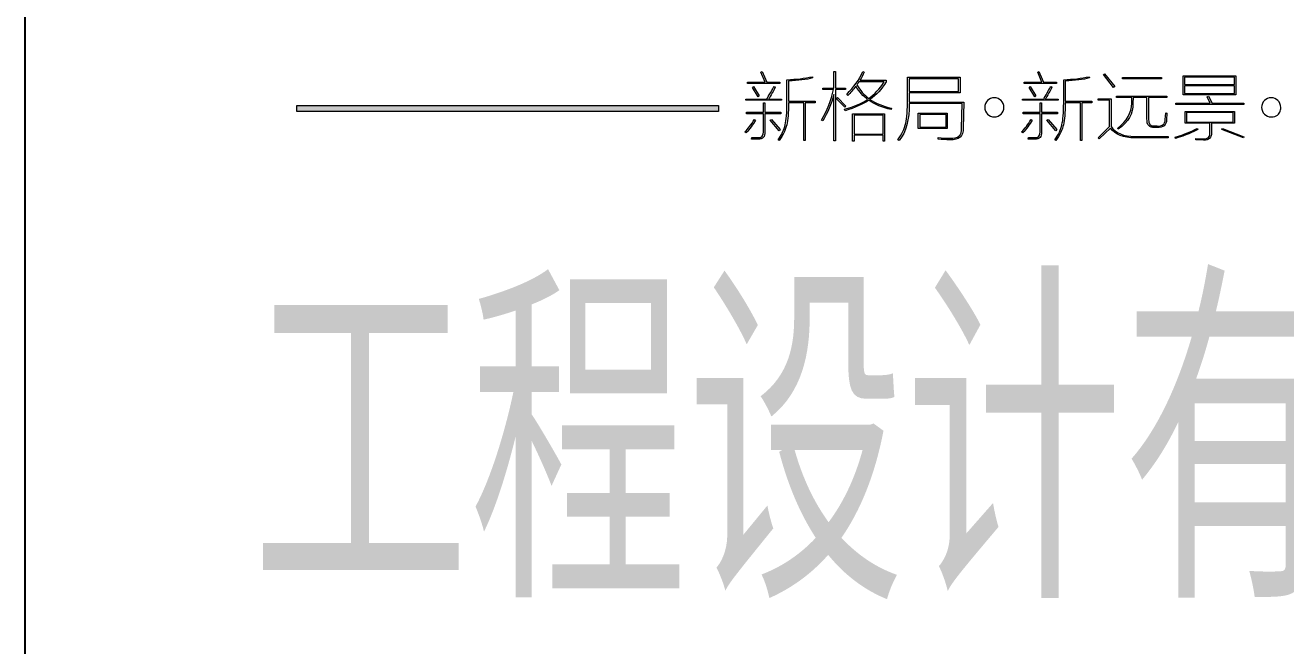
# Model space of a CAD drawing. Extents: x -191212 to 1245715665, y -234495 to 250873.
# Drawn here: x 207729 to 210097, y 196766 to 197932 of the extents above; entities that cross this region are included whole.
import ezdxf

# ---------------------------------------------------------------- set-up
doc = ezdxf.new("R2010")
doc.units = 0
doc.header["$LTSCALE"] = 500
doc.layers.get('0').update_dxf_attribs({"linetype": 'CONTINUOUS'})
doc.layers.add('图层 1', color=7, linetype='CONTINUOUS')
doc.styles.add('-黑体', font='simhei.ttf', dxfattribs={"width": 0.8})

# ---------------------------------------------------------------- blocks, each defined once
blk = doc.blocks.new('vdab')
blk.add_hatch(color=256).paths.add_polyline_path([(574192.6, -399769.4), (575777.4, -399769.4), (575777.4, -399790.9), (574192.6, -399790.9)])
at = {"lineweight": 9}
for p, q in [((575886.1, -399686.7), (575886.1, -399681.1)), ((575886.1, -399681.1), (575952.2, -399681.1)), ((575936.5, -399644), (575941, -399641.8)), ((575952.2, -399681.1), (575936.5, -399644)), ((575941, -399641.8), (575957.9, -399681.1)), ((575957.9, -399681.1), (576007.2, -399681.1)), ((576007.2, -399681.1), (576007.2, -399686.7)), ((576679, -399668.7), (576492.8, -399668.7)), ((576492.8, -399668.7), (576492.8, -399715.8)), ((576679, -399715.8), (576679, -399668.7)), ((576925.7, -399686.7), (576925.7, -399681.1)), ((576925.7, -399681.1), (576991.8, -399681.1)), ((576976.1, -399644), (576980.6, -399641.8)), ((576991.8, -399681.1), (576976.1, -399644)), ((576980.6, -399641.8), (576997.4, -399681.1)), ((576997.4, -399681.1), (577046.8, -399681.1)), ((577046.8, -399681.1), (577046.8, -399686.7)), ((577222.9, -399653), (577227.4, -399649.7)), ((577261, -399701.2), (577222.9, -399653)), ((577227.4, -399649.7), (577265.5, -399697.9)), ((577294.7, -399664.2), (577441.6, -399664.2)), ((577294.7, -399668.7), (577294.7, -399664.2)), ((577441.6, -399668.7), (577294.7, -399668.7)), ((577441.6, -399664.2), (577441.6, -399668.7)), ((577522.3, -399657.5), (577720.8, -399657.5)), ((577522.3, -399729.3), (577522.3, -399657.5)), ((577715.2, -399663.1), (577527.9, -399663.1)), ((577527.9, -399663.1), (577527.9, -399690)), ((577715.2, -399690), (577715.2, -399663.1)), ((577720.8, -399657.5), (577720.8, -399729.3)), ((576007.2, -399686.7), (575886.1, -399686.7)), ((575904, -399701.2), (575908.5, -399697.9)), ((575925.3, -399736), (575904, -399701.2)), ((575908.5, -399697.9), (575929.8, -399732.7)), ((576492.8, -399715.8), (576679, -399715.8)), ((577046.8, -399686.7), (576925.7, -399686.7)), ((576943.6, -399701.2), (576948.1, -399697.9)), ((576964.9, -399736), (576943.6, -399701.2)), ((576948.1, -399697.9), (576969.4, -399732.7)), ((577265.5, -399697.9), (577261, -399701.2)), ((577720.8, -399729.3), (577522.3, -399729.3)), ((577527.9, -399690), (577715.2, -399690)), ((577715.2, -399695.7), (577527.9, -399695.7)), ((577527.9, -399695.7), (577527.9, -399723.7)), ((577527.9, -399723.7), (577715.2, -399723.7)), ((577715.2, -399723.7), (577715.2, -399695.7)), ((575929.8, -399732.7), (575925.3, -399736)), ((576219.2, -399742.7), (576223.6, -399738.3)), ((576251.7, -399775.3), (576219.2, -399742.7)), ((576223.6, -399738.3), (576255.1, -399771.9)), ((576255.1, -399771.9), (576251.7, -399775.3)), ((576969.4, -399732.7), (576964.9, -399736)), ((577495.4, -399765.2), (577495.4, -399759.6)), ((577495.4, -399759.6), (577624.4, -399759.6)), ((577751.1, -399765.2), (577495.4, -399765.2)), ((577613.2, -399736), (577617.7, -399733.8)), ((577624.4, -399759.6), (577613.2, -399736)), ((577617.7, -399733.8), (577631.1, -399759.6)), ((577631.1, -399759.6), (577751.1, -399759.6)), ((577751.1, -399759.6), (577751.1, -399765.2)), ((575971.3, -399824.6), (575975.8, -399821.3)), ((576004.9, -399863.9), (575971.3, -399824.6)), ((575975.8, -399821.3), (576008.3, -399859.4)), ((576280.9, -399800), (576400.9, -399800)), ((576280.9, -399903.1), (576280.9, -399800)), ((576286.4, -399805.5), (576286.4, -399876.2)), ((576395.2, -399805.5), (576286.4, -399805.5)), ((576395.2, -399876.2), (576395.2, -399805.5)), ((576400.9, -399800), (576400.9, -399903.1)), ((576527.6, -399797.7), (576636.4, -399797.7)), ((576527.6, -399856), (576527.6, -399797.7)), ((576631.9, -399803.3), (576533.2, -399803.3)), ((576533.2, -399803.3), (576533.2, -399850.4)), ((576631.9, -399850.4), (576631.9, -399803.3)), ((576636.4, -399797.7), (576636.4, -399856)), ((577010.9, -399824.6), (577015.4, -399821.3)), ((577044.5, -399863.9), (577010.9, -399824.6)), ((577015.4, -399821.3), (577047.9, -399859.4)), ((577710.8, -399795.5), (577534.7, -399795.5)), ((577534.7, -399795.5), (577534.7, -399831.4)), ((577710.8, -399831.4), (577710.8, -399795.5)), ((576008.3, -399859.4), (576004.9, -399863.9)), ((576636.4, -399856), (576527.6, -399856)), ((576533.2, -399850.4), (576631.9, -399850.4)), ((577047.9, -399859.4), (577044.5, -399863.9)), ((577534.7, -399831.4), (577710.8, -399831.4)), ((577668.1, -399859.4), (577670.4, -399854.9)), ((577748.9, -399890.8), (577668.1, -399859.4)), ((577670.4, -399854.9), (577751.1, -399886.3)), ((576286.4, -399903.1), (576280.9, -399903.1)), ((576286.4, -399876.2), (576395.2, -399876.2)), ((576395.2, -399880.7), (576286.4, -399880.7)), ((576286.4, -399880.7), (576286.4, -399903.1)), ((576395.2, -399903.1), (576395.2, -399880.7)), ((576400.9, -399903.1), (576395.2, -399903.1)), ((577751.1, -399886.3), (577748.9, -399890.8))]:
    blk.add_line(p, q, dxfattribs=at)
at = {"lineweight": 0}
for p, q in [((574192.6, -399769.4), (575777.4, -399769.4)), ((575777.4, -399769.4), (575777.4, -399790.9)), ((575777.4, -399790.9), (574192.6, -399790.9))]:
    blk.add_line(p, q, dxfattribs=at)
blk.add_lwpolyline([(573172.1, -388465.1), (581591, -388465.1), (581591, -468465.1), (573172.1, -468465.1)], close=True)
at = {"lineweight": 9}
for points in [[(576034.1, -399672.1), (576068.5, -399670.6), (576100.3, -399666.9), (576129.5, -399660.9)], [(576034.1, -399758.5), (576034.1, -399758.5), (576034.1, -399672.1), (576034.1, -399672.1)], [(576130.6, -399665.4), (576107.4, -399671.4), (576077.1, -399675.1), (576039.7, -399676.6)], [(576039.7, -399676.6), (576039.7, -399676.6), (576039.7, -399752.8), (576039.7, -399752.8)], [(576129.5, -399660.9), (576129.5, -399660.9), (576130.6, -399665.4), (576130.6, -399665.4)], [(576210.2, -399703.5), (576210.2, -399703.5), (576210.2, -399641.8), (576210.2, -399641.8)], [(576210.2, -399641.8), (576210.2, -399641.8), (576215.8, -399641.8), (576215.8, -399641.8)], [(576215.8, -399641.8), (576215.8, -399641.8), (576215.8, -399703.5), (576215.8, -399703.5)], [(576258.4, -399727.1), (576285.3, -399700.1), (576305.5, -399671.7), (576319, -399641.8)], [(576304.4, -399679.9), (576303.6, -399680.7), (576302.5, -399682.6), (576301.1, -399685.6)], [(576399.7, -399679.9), (576399.7, -399679.9), (576304.4, -399679.9), (576304.4, -399679.9)], [(576323.5, -399644), (576319.7, -399654.5), (576314.5, -399664.6), (576307.8, -399674.4)], [(576307.8, -399674.4), (576307.8, -399674.4), (576406.5, -399674.4), (576406.5, -399674.4)], [(576319, -399641.8), (576319, -399641.8), (576323.5, -399644), (576323.5, -399644)], [(576341.4, -399742.7), (576363.1, -399727.1), (576382.5, -399706.1), (576399.7, -399679.9)], [(576406.5, -399679.9), (576390, -399708.4), (576369.8, -399730.4), (576345.9, -399746.1)], [(576406.5, -399674.4), (576406.5, -399674.4), (576406.5, -399679.9), (576406.5, -399679.9)], [(576487.2, -399663.1), (576487.2, -399663.1), (576684.6, -399663.1), (576684.6, -399663.1)], [(576487.2, -399741.6), (576487.2, -399741.6), (576487.2, -399663.1), (576487.2, -399663.1)], [(576684.6, -399663.1), (576684.6, -399663.1), (576684.6, -399721.4), (576684.6, -399721.4)], [(577073.7, -399672.1), (577108.1, -399670.6), (577139.9, -399666.9), (577169, -399660.9)], [(577073.7, -399758.5), (577073.7, -399758.5), (577073.7, -399672.1), (577073.7, -399672.1)], [(577170.1, -399665.4), (577147, -399671.4), (577116.7, -399675.1), (577079.3, -399676.6)], [(577079.3, -399676.6), (577079.3, -399676.6), (577079.3, -399752.8), (577079.3, -399752.8)], [(577169, -399660.9), (577169, -399660.9), (577170.1, -399665.4), (577170.1, -399665.4)], [(575959, -399745), (575961.2, -399740.5), (575965.7, -399732.7), (575972.4, -399721.4)], [(575990.4, -399700.1), (575986.6, -399707.6), (575978.8, -399721.8), (575966.8, -399742.7)], [(575972.4, -399721.4), (575979.1, -399709.5), (575983.7, -399701.6), (575985.9, -399697.9)], [(575985.9, -399697.9), (575985.9, -399697.9), (575990.4, -399700.1), (575990.4, -399700.1)], [(576164.2, -399823.5), (576185.1, -399787.6), (576200.1, -399749.5), (576209.1, -399709.1)], [(576168.7, -399703.5), (576168.7, -399703.5), (576210.2, -399703.5), (576210.2, -399703.5)], [(576168.7, -399709.1), (576168.7, -399709.1), (576168.7, -399703.5), (576168.7, -399703.5)], [(576209.1, -399709.1), (576209.1, -399709.1), (576168.7, -399709.1), (576168.7, -399709.1)], [(576210.2, -399728.2), (576201.2, -399763.3), (576187.4, -399796.2), (576168.7, -399826.8)], [(576210.2, -399902), (576210.2, -399902), (576210.2, -399728.2), (576210.2, -399728.2)], [(576215.8, -399703.5), (576215.8, -399703.5), (576253.9, -399703.5), (576253.9, -399703.5)], [(576253.9, -399709.1), (576253.9, -399709.1), (576215.8, -399709.1), (576215.8, -399709.1)], [(576215.8, -399709.1), (576215.8, -399709.1), (576215.8, -399902), (576215.8, -399902)], [(576253.9, -399703.5), (576253.9, -399703.5), (576253.9, -399709.1), (576253.9, -399709.1)], [(576262.9, -399731.5), (576262.9, -399731.5), (576258.4, -399727.1), (576258.4, -399727.1)], [(576293.2, -399696.8), (576283.4, -399709.5), (576273.4, -399721.1), (576262.9, -399731.5)], [(576336.9, -399746.1), (576321.2, -399734.9), (576306.6, -399718.5), (576293.2, -399696.8)], [(576301.1, -399685.6), (576298.8, -399687.8), (576297.3, -399689.7), (576296.5, -399691.2)], [(576296.5, -399691.2), (576308.5, -399712.1), (576323.5, -399729.3), (576341.4, -399742.7)], [(576684.6, -399721.4), (576684.6, -399721.4), (576492.8, -399721.4), (576492.8, -399721.4)], [(576492.8, -399721.4), (576492.8, -399721.4), (576492.8, -399741.6), (576492.8, -399741.6)], [(576998.6, -399745), (577000.8, -399740.5), (577005.3, -399732.7), (577012, -399721.4)], [(577030, -399700.1), (577026.2, -399707.6), (577018.4, -399721.8), (577006.4, -399742.7)], [(577012, -399721.4), (577018.7, -399709.5), (577023.2, -399701.6), (577025.5, -399697.9)], [(577025.5, -399697.9), (577025.5, -399697.9), (577030, -399700.1), (577030, -399700.1)], [(575879.3, -399745), (575879.3, -399745), (575959, -399745), (575959, -399745)], [(575879.3, -399749.5), (575879.3, -399749.5), (575879.3, -399745), (575879.3, -399745)], [(576013.9, -399749.5), (576013.9, -399749.5), (575879.3, -399749.5), (575879.3, -399749.5)], [(575945.5, -399794.3), (575945.5, -399794.3), (575945.5, -399758.5), (575945.5, -399758.5)], [(575945.5, -399758.5), (575945.5, -399758.5), (575951.1, -399758.5), (575951.1, -399758.5)], [(575951.1, -399758.5), (575951.1, -399758.5), (575951.1, -399794.3), (575951.1, -399794.3)], [(575966.8, -399742.7), (575966.1, -399743.5), (575965.7, -399744.3), (575965.7, -399745)], [(575965.7, -399745), (575965.7, -399745), (576013.9, -399745), (576013.9, -399745)], [(576013.9, -399745), (576013.9, -399745), (576013.9, -399749.5), (576013.9, -399749.5)], [(576027.4, -399841.4), (576031.9, -399824.3), (576034.1, -399796.6), (576034.1, -399758.5)], [(576039.7, -399758.5), (576039.7, -399795.8), (576037.5, -399823.5), (576033, -399841.4)], [(576039.7, -399752.8), (576039.7, -399752.8), (576139.5, -399752.8), (576139.5, -399752.8)], [(576096.9, -399758.5), (576096.9, -399758.5), (576039.7, -399758.5), (576039.7, -399758.5)], [(576096.9, -399900.9), (576096.9, -399900.9), (576096.9, -399758.5), (576096.9, -399758.5)], [(576139.5, -399758.5), (576139.5, -399758.5), (576102.5, -399758.5), (576102.5, -399758.5)], [(576102.5, -399758.5), (576102.5, -399758.5), (576102.5, -399900.9), (576102.5, -399900.9)], [(576139.5, -399752.8), (576139.5, -399752.8), (576139.5, -399758.5), (576139.5, -399758.5)], [(576250.6, -399783.1), (576287.2, -399772.7), (576316, -399760.4), (576336.9, -399746.1)], [(576341.4, -399749.5), (576318.2, -399764.4), (576288.7, -399777.5), (576252.8, -399788.7)], [(576425.5, -399784.3), (576391.9, -399776.8), (576363.9, -399765.2), (576341.4, -399749.5)], [(576345.9, -399746.1), (576367.6, -399761.1), (576394.5, -399771.9), (576426.7, -399778.6)], [(576492.8, -399761.8), (576494.3, -399821.6), (576482, -399868), (576455.8, -399900.9)], [(576480.5, -399835.8), (576485, -399817.2), (576487.2, -399785.8), (576487.2, -399741.6)], [(576492.8, -399741.6), (576492.8, -399741.6), (576492.8, -399756.2), (576492.8, -399756.2)], [(576492.8, -399756.2), (576492.8, -399756.2), (576698.1, -399756.2), (576698.1, -399756.2)], [(576692.5, -399761.8), (576692.5, -399761.8), (576492.8, -399761.8), (576492.8, -399761.8)], [(576690.2, -399853.8), (576690.2, -399853.8), (576692.5, -399761.8), (576692.5, -399761.8)], [(576698.1, -399756.2), (576698.1, -399756.2), (576695.8, -399853.8), (576695.8, -399853.8)], [(576918.9, -399745), (576918.9, -399745), (576998.6, -399745), (576998.6, -399745)], [(576918.9, -399749.5), (576918.9, -399749.5), (576918.9, -399745), (576918.9, -399745)], [(577053.5, -399749.5), (577053.5, -399749.5), (576918.9, -399749.5), (576918.9, -399749.5)], [(576985.1, -399794.3), (576985.1, -399794.3), (576985.1, -399758.5), (576985.1, -399758.5)], [(576985.1, -399758.5), (576985.1, -399758.5), (576990.7, -399758.5), (576990.7, -399758.5)], [(576990.7, -399758.5), (576990.7, -399758.5), (576990.7, -399794.3), (576990.7, -399794.3)], [(577006.4, -399742.7), (577005.7, -399743.5), (577005.3, -399744.3), (577005.3, -399745)], [(577005.3, -399745), (577005.3, -399745), (577053.5, -399745), (577053.5, -399745)], [(577053.5, -399745), (577053.5, -399745), (577053.5, -399749.5), (577053.5, -399749.5)], [(577067, -399841.4), (577071.4, -399824.3), (577073.7, -399796.6), (577073.7, -399758.5)], [(577079.3, -399758.5), (577079.3, -399795.8), (577077.1, -399823.5), (577072.6, -399841.4)], [(577079.3, -399752.8), (577079.3, -399752.8), (577179.1, -399752.8), (577179.1, -399752.8)], [(577136.5, -399758.5), (577136.5, -399758.5), (577079.3, -399758.5), (577079.3, -399758.5)], [(577136.5, -399900.9), (577136.5, -399900.9), (577136.5, -399758.5), (577136.5, -399758.5)], [(577179.1, -399758.5), (577179.1, -399758.5), (577142.1, -399758.5), (577142.1, -399758.5)], [(577142.1, -399758.5), (577142.1, -399758.5), (577142.1, -399900.9), (577142.1, -399900.9)], [(577179.1, -399752.8), (577179.1, -399752.8), (577179.1, -399758.5), (577179.1, -399758.5)], [(577203.8, -399743.9), (577203.8, -399743.9), (577252, -399743.9), (577252, -399743.9)], [(577203.8, -399749.5), (577203.8, -399749.5), (577203.8, -399743.9), (577203.8, -399743.9)], [(577246.4, -399749.5), (577246.4, -399749.5), (577203.8, -399749.5), (577203.8, -399749.5)], [(577246.4, -399848.2), (577246.4, -399848.2), (577246.4, -399749.5), (577246.4, -399749.5)], [(577252, -399743.9), (577252, -399743.9), (577252, -399848.2), (577252, -399848.2)], [(577272.2, -399738.3), (577272.2, -399738.3), (577272.2, -399733.8), (577272.2, -399733.8)], [(577272.2, -399733.8), (577272.2, -399733.8), (577461.7, -399733.8), (577461.7, -399733.8)], [(577329.4, -399738.3), (577329.4, -399738.3), (577272.2, -399738.3), (577272.2, -399738.3)], [(577276.7, -399853.8), (577311.1, -399827.6), (577328.7, -399796.6), (577329.4, -399760.7)], [(577333.9, -399760.7), (577334.7, -399798.8), (577316.3, -399831.4), (577278.9, -399858.3)], [(577329.4, -399760.7), (577329.4, -399760.7), (577329.4, -399738.3), (577329.4, -399738.3)], [(577335, -399738.3), (577335, -399738.3), (577333.9, -399760.7), (577333.9, -399760.7)], [(577386.6, -399738.3), (577386.6, -399738.3), (577335, -399738.3), (577335, -399738.3)], [(577386.6, -399819), (577386.6, -399819), (577386.6, -399738.3), (577386.6, -399738.3)], [(577461.7, -399738.3), (577461.7, -399738.3), (577392.2, -399738.3), (577392.2, -399738.3)], [(577392.2, -399738.3), (577392.2, -399738.3), (577392.2, -399819), (577392.2, -399819)], [(577461.7, -399733.8), (577461.7, -399733.8), (577461.7, -399738.3), (577461.7, -399738.3)], [(575876, -399868.4), (575887.9, -399856.4), (575899.9, -399840.7), (575911.9, -399821.3)], [(575916.3, -399823.5), (575905.1, -399842.2), (575893.2, -399858.3), (575880.5, -399871.7)], [(575881.6, -399794.3), (575881.6, -399794.3), (575945.5, -399794.3), (575945.5, -399794.3)], [(575881.6, -399800), (575881.6, -399800), (575881.6, -399794.3), (575881.6, -399794.3)], [(575945.5, -399800), (575945.5, -399800), (575881.6, -399800), (575881.6, -399800)], [(575911.9, -399821.3), (575911.9, -399821.3), (575916.3, -399823.5), (575916.3, -399823.5)], [(575945.5, -399867.2), (575945.5, -399867.2), (575945.5, -399800), (575945.5, -399800)], [(575951.1, -399794.3), (575951.1, -399794.3), (576010.6, -399794.3), (576010.6, -399794.3)], [(576010.6, -399800), (576010.6, -399800), (575951.1, -399800), (575951.1, -399800)], [(575951.1, -399800), (575951.1, -399800), (575951.1, -399867.2), (575951.1, -399867.2)], [(576010.6, -399794.3), (576010.6, -399794.3), (576010.6, -399800), (576010.6, -399800)], [(576168.7, -399826.8), (576168.7, -399826.8), (576164.2, -399823.5), (576164.2, -399823.5)], [(576252.8, -399788.7), (576252.8, -399788.7), (576250.6, -399783.1), (576250.6, -399783.1)], [(576426.7, -399778.6), (576426.7, -399778.6), (576425.5, -399784.3), (576425.5, -399784.3)], [(576915.6, -399868.4), (576927.5, -399856.4), (576939.5, -399840.7), (576951.5, -399821.3)], [(576955.9, -399823.5), (576944.7, -399842.2), (576932.8, -399858.3), (576920.1, -399871.7)], [(576921.2, -399794.3), (576921.2, -399794.3), (576985.1, -399794.3), (576985.1, -399794.3)], [(576921.2, -399800), (576921.2, -399800), (576921.2, -399794.3), (576921.2, -399794.3)], [(576985.1, -399800), (576985.1, -399800), (576921.2, -399800), (576921.2, -399800)], [(576951.5, -399821.3), (576951.5, -399821.3), (576955.9, -399823.5), (576955.9, -399823.5)], [(576985.1, -399867.2), (576985.1, -399867.2), (576985.1, -399800), (576985.1, -399800)], [(576990.7, -399794.3), (576990.7, -399794.3), (577050.2, -399794.3), (577050.2, -399794.3)], [(577050.2, -399800), (577050.2, -399800), (576990.7, -399800), (576990.7, -399800)], [(576990.7, -399800), (576990.7, -399800), (576990.7, -399867.2), (576990.7, -399867.2)], [(577050.2, -399794.3), (577050.2, -399794.3), (577050.2, -399800), (577050.2, -399800)], [(577414.6, -399851.5), (577395.2, -399853), (577385.8, -399842.2), (577386.6, -399819)], [(577392.2, -399819), (577391.5, -399838.5), (577398.9, -399847.4), (577414.6, -399845.9)], [(577424.7, -399845.9), (577444.9, -399847.4), (577455, -399839.2), (577455, -399821.3)], [(577460.6, -399822.4), (577459.9, -399842.6), (577447.9, -399852.3), (577424.7, -399851.5)], [(577455, -399821.3), (577455, -399821.3), (577457.3, -399796.6), (577457.3, -399796.6)], [(577457.3, -399796.6), (577457.3, -399796.6), (577461.7, -399797.7), (577461.7, -399797.7)], [(577461.7, -399797.7), (577461.7, -399797.7), (577460.6, -399822.4), (577460.6, -399822.4)], [(577530.2, -399791), (577530.2, -399791), (577715.2, -399791), (577715.2, -399791)], [(577530.2, -399835.8), (577530.2, -399835.8), (577530.2, -399791), (577530.2, -399791)], [(577715.2, -399791), (577715.2, -399791), (577715.2, -399835.8), (577715.2, -399835.8)], [(575880.5, -399871.7), (575880.5, -399871.7), (575876, -399868.4), (575876, -399868.4)], [(575951.1, -399867.2), (575951.9, -399886.7), (575943.3, -399896), (575925.3, -399895.3)], [(575925.3, -399889.7), (575939.5, -399890.4), (575946.2, -399882.9), (575945.5, -399867.2)], [(576000.5, -399898.6), (576014.7, -399878.4), (576023.6, -399859.4), (576027.4, -399841.4)], [(576033, -399841.4), (576029.2, -399859.4), (576019.9, -399879.2), (576004.9, -399900.9)], [(576450.2, -399898.6), (576465.9, -399876.9), (576476, -399856), (576480.5, -399835.8)], [(576695.8, -399853.8), (576697.3, -399885.2), (576680.8, -399899.7), (576646.5, -399897.5)], [(576646.5, -399891.9), (576677.1, -399894.2), (576691.7, -399881.4), (576690.2, -399853.8)], [(576920.1, -399871.7), (576920.1, -399871.7), (576915.6, -399868.4), (576915.6, -399868.4)], [(576990.7, -399867.2), (576991.5, -399886.7), (576982.9, -399896), (576964.9, -399895.3)], [(576964.9, -399889.7), (576979.1, -399890.4), (576985.8, -399882.9), (576985.1, -399867.2)], [(577040.1, -399898.6), (577054.3, -399878.4), (577063.2, -399859.4), (577067, -399841.4)], [(577072.6, -399841.4), (577068.8, -399859.4), (577059.5, -399879.2), (577044.5, -399900.9)], [(577202.7, -399890.8), (577202.7, -399890.8), (577246.4, -399848.2), (577246.4, -399848.2)], [(577249.8, -399853.8), (577249.8, -399853.8), (577207.2, -399894.2), (577207.2, -399894.2)], [(577341.7, -399890.8), (577298.4, -399890.8), (577267.7, -399878.4), (577249.8, -399853.8)], [(577252, -399848.2), (577268.5, -399872.9), (577298.4, -399885.2), (577341.7, -399885.2)], [(577278.9, -399858.3), (577278.9, -399858.3), (577276.7, -399853.8), (577276.7, -399853.8)], [(577414.6, -399845.9), (577414.6, -399845.9), (577424.7, -399845.9), (577424.7, -399845.9)], [(577424.7, -399851.5), (577424.7, -399851.5), (577414.6, -399851.5), (577414.6, -399851.5)], [(577493.2, -399887.4), (577526.8, -399877.7), (577554.1, -399866.9), (577575.1, -399854.9)], [(577577.3, -399859.4), (577560.1, -399869.1), (577532.4, -399880.3), (577494.3, -399893.1)], [(577623.2, -399835.8), (577623.2, -399835.8), (577530.2, -399835.8), (577530.2, -399835.8)], [(577575.1, -399854.9), (577575.1, -399854.9), (577577.3, -399859.4), (577577.3, -399859.4)], [(577628.9, -399869.5), (577629.6, -399890.4), (577619.5, -399900.5), (577598.6, -399899.7)], [(577598.6, -399894.2), (577616.5, -399895.6), (577624.8, -399887.4), (577623.2, -399869.5)], [(577623.2, -399869.5), (577623.2, -399869.5), (577623.2, -399835.8), (577623.2, -399835.8)], [(577715.2, -399835.8), (577715.2, -399835.8), (577628.9, -399835.8), (577628.9, -399835.8)], [(577628.9, -399835.8), (577628.9, -399835.8), (577628.9, -399869.5), (577628.9, -399869.5)], [(575900.7, -399895.3), (575900.7, -399895.3), (575901.8, -399889.7), (575901.8, -399889.7)], [(575925.3, -399895.3), (575917.1, -399895.3), (575908.9, -399895.3), (575900.7, -399895.3)], [(575901.8, -399889.7), (575910, -399889.7), (575917.9, -399889.7), (575925.3, -399889.7)], [(576004.9, -399900.9), (576004.9, -399900.9), (576000.5, -399898.6), (576000.5, -399898.6)], [(576102.5, -399900.9), (576102.5, -399900.9), (576096.9, -399900.9), (576096.9, -399900.9)], [(576215.8, -399902), (576215.8, -399902), (576210.2, -399902), (576210.2, -399902)], [(576455.8, -399900.9), (576455.8, -399900.9), (576450.2, -399898.6), (576450.2, -399898.6)], [(576601.6, -399895.3), (576601.6, -399895.3), (576602.7, -399889.7), (576602.7, -399889.7)], [(576646.5, -399897.5), (576631.5, -399897.5), (576616.6, -399896.8), (576601.6, -399895.3)], [(576602.7, -399889.7), (576616.9, -399891.2), (576631.5, -399891.9), (576646.5, -399891.9)], [(576940.3, -399895.3), (576940.3, -399895.3), (576941.4, -399889.7), (576941.4, -399889.7)], [(576964.9, -399895.3), (576956.7, -399895.3), (576948.5, -399895.3), (576940.3, -399895.3)], [(576941.4, -399889.7), (576949.6, -399889.7), (576957.4, -399889.7), (576964.9, -399889.7)], [(577044.5, -399900.9), (577044.5, -399900.9), (577040.1, -399898.6), (577040.1, -399898.6)], [(577142.1, -399900.9), (577142.1, -399900.9), (577136.5, -399900.9), (577136.5, -399900.9)], [(577207.2, -399894.2), (577207.2, -399894.2), (577202.7, -399890.8), (577202.7, -399890.8)], [(577341.7, -399885.2), (577341.7, -399885.2), (577466.3, -399885.2), (577466.3, -399885.2)], [(577466.3, -399890.8), (577466.3, -399890.8), (577341.7, -399890.8), (577341.7, -399890.8)], [(577466.3, -399885.2), (577466.3, -399885.2), (577466.3, -399890.8), (577466.3, -399890.8)], [(577494.3, -399893.1), (577494.3, -399893.1), (577493.2, -399887.4), (577493.2, -399887.4)], [(577570.5, -399898.6), (577570.5, -399898.6), (577570.5, -399893.1), (577570.5, -399893.1)], [(577570.5, -399893.1), (577570.5, -399893.1), (577598.6, -399894.2), (577598.6, -399894.2)], [(577598.6, -399899.7), (577598.6, -399899.7), (577570.5, -399898.6), (577570.5, -399898.6)]]:
    blk.add_open_spline(points, degree=3, dxfattribs=at)
for points, knots in [([(576849, -399775.9), (576849, -399795.6), (576832.9, -399811.8), (576813.1, -399811.8), (576793.2, -399811.8), (576777.2, -399795.6), (576777.2, -399775.9), (576777.2, -399756), (576793.2, -399740), (576813.1, -399740), (576832.9, -399740), (576849, -399756), (576849, -399775.9)], [0, 0, 0, 0, 1, 1, 1, 2, 2, 2, 3, 3, 3, 4, 4, 4, 4]), ([(577889.2, -399775.9), (577889.2, -399775.9), (577889.2, -399775.9), (577889.2, -399775.9), (577889.2, -399775.9), (577889.2, -399775.9), (577889.2, -399795.6), (577873.2, -399811.8), (577853.3, -399811.8), (577833.5, -399811.8), (577817.4, -399795.6), (577817.4, -399775.9), (577817.4, -399756), (577833.5, -399740), (577853.3, -399740), (577873.2, -399740), (577889.2, -399756), (577889.2, -399775.9)], [0, 0, 0, 0, 0.03125, 0.0625, 0.125, 0.25, 0.5, 1, 1, 1, 2, 2, 2, 3, 3, 3, 4, 4, 4, 4])]:
    blk.add_open_spline(points, degree=3, knots=knots, dxfattribs=at)
at = {"layer": '图层 1', "lineweight": 0}
blk.add_line((574192.6, -399790.9), (574192.6, -399769.4), dxfattribs=at)
at = {"style": '-黑体', "width": 0.6}
blk.add_text('工程设计有限公司', height=1000, dxfattribs=at).set_placement((574022.6, -401510.6))

msp = doc.modelspace()

# ---------------------------------------------------------------- block references
at = {"xscale": 0.5, "yscale": 0.5, "zscale": 0.5}
msp.add_blockref('vdab', (-78857.1, 397665.9), dxfattribs=at)

doc.saveas('drawing.dxf')
